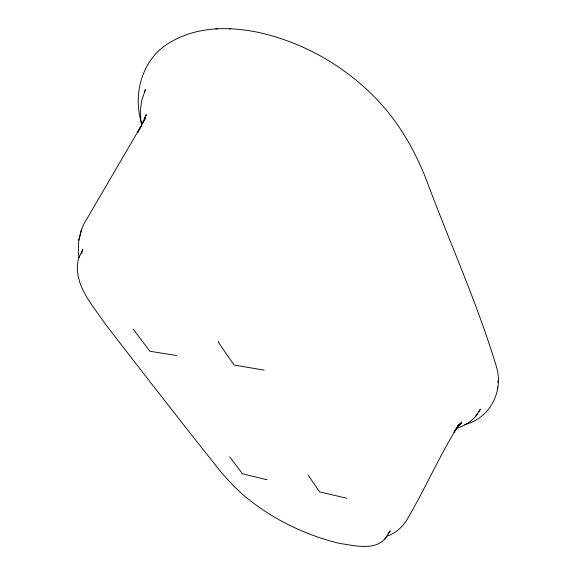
<?xml version="1.0" encoding="UTF-8"?>
<svg xmlns="http://www.w3.org/2000/svg" width="575" height="575" viewBox="0 0 575 575"><rect width="100%" height="100%" fill="white"/><g stroke="black" fill="none" stroke-linecap="round" stroke-linejoin="round"><path stroke-width="0.86" d="M144.742 119.427L146.244 114.583L142.327 123.647L145.705 117.178L137.713 132.509L141.019 126.177L83.763 224.257L81.557 229.432L78.725 240.558L78.279 252.109L79.034 257.622M464.679 424.436C490.065 418.895 503.98 390.641 496.318 366.447C477.02 302.141 448.838 240.717 425.593 177.768C415.114 151.786 401.314 126.953 382.742 105.843C350.326 69.244 306.303 42.988 258.52 32.423C229.482 26.357 197.29 26.436 171.048 41.882C142.226 57.5 132.085 94.221 141.824 124.229M497.54 388.865L497.655 387.133M497.928 382.569L498.036 380.851M144.986 118.946L145.216 117.185L144.404 120.297M81.557 229.432L78.725 240.558M81.643 253.618L82.75 249.464L78.552 258.527C72.184 284.007 93.193 305.993 106.433 325.479C144.16 374.318 181.966 423.107 220.477 471.335C228.828 481.397 238.007 490.784 248.141 499.064C274.922 520.31 306.561 535.497 339.789 543.461C354.473 545.481 376.273 551.569 386.378 536.928M144.476 92.661L145.475 89.305L141.63 100.711L140.53 109.552L140.724 119.327L141.694 126.047M384.639 539.652L390.238 530.811L387.981 533.744M456.191 428.382C463.658 426.283 470.616 422.172 475.726 416.3L480.456 409.184L478.91 411.499M475.726 416.3L477.243 414.022L476.021 415.236M457.98 425.507L461.394 423.171L458.059 425.809L461.811 422.014L458.893 425.169L454.013 432.213L459.03 424.415C439.595 455.328 425.069 489.052 406.547 520.461C401.832 527.749 394.752 533.909 386.314 536.338M458.117 425.723L460.367 424.645L458.203 425.658M346.747 498.23L319.592 491.891L307.999 474.893M176.791 355.573L149.867 351.239L133.062 328.979M264.148 370.128L234.047 365.032L218.867 343.016L218.385 341.342M215.74 28.822L217.35 28.815M229.267 28.764L230.726 28.75M267.159 479.392L265.549 479.406L242.463 473.771L229.756 456.931"/></g></svg>
